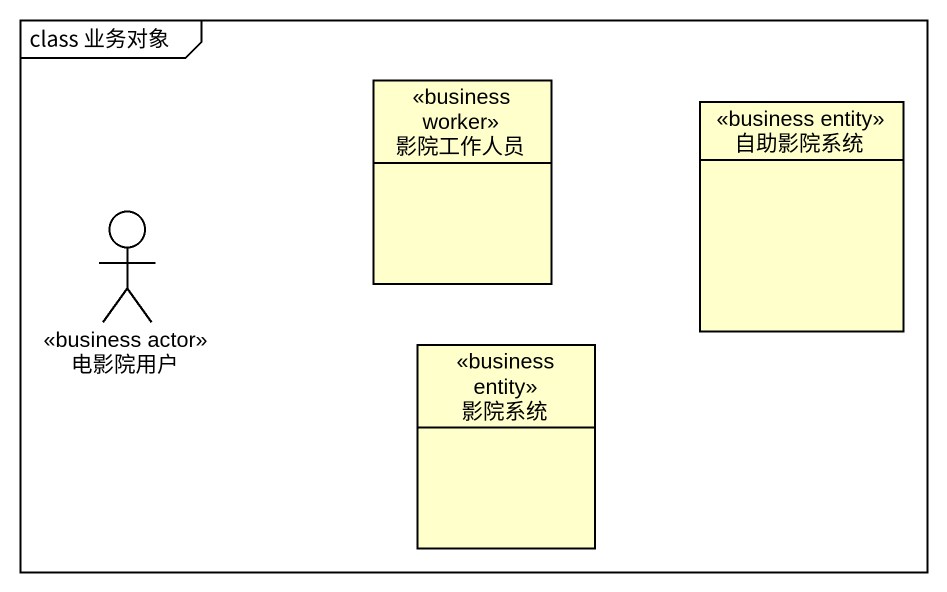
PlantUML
@startuml
mainframe class 业务对象
allowmixing
hide circle
hide empty members
class 影院工作人员 <<business worker>>
class 自助影院系统 <<business entity>>
actor 电影院用户 <<business actor>>
class 影院系统 <<business entity>>
@enduml
